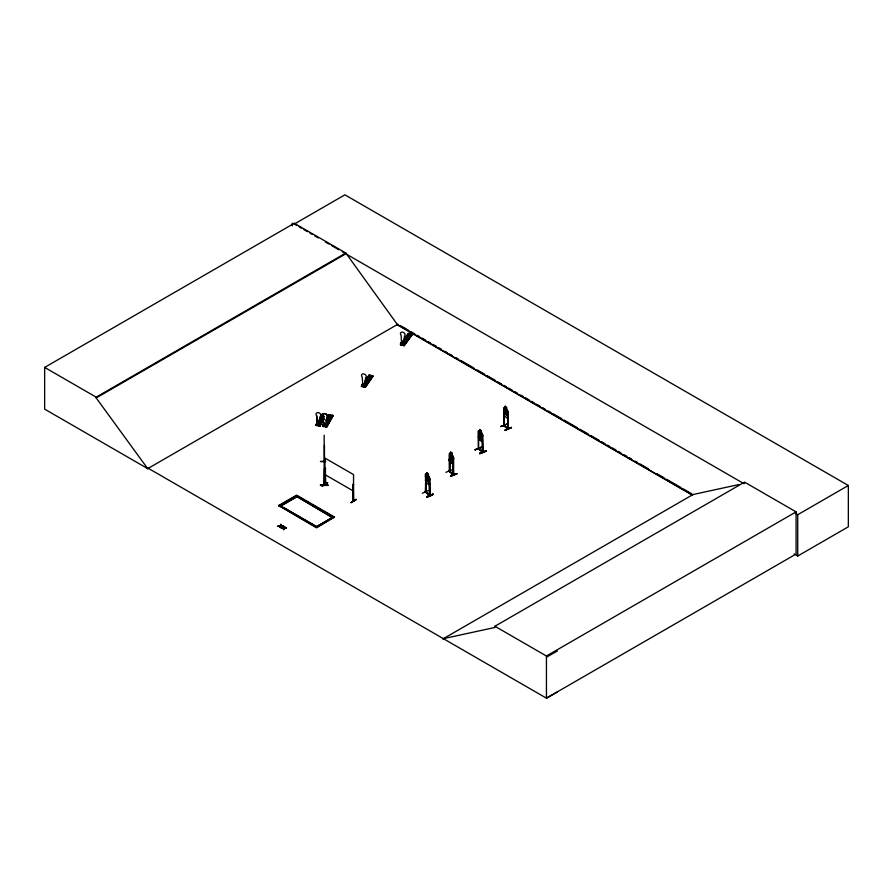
<?xml version="1.0" encoding="UTF-8"?>
<svg xmlns="http://www.w3.org/2000/svg" width="893" height="893" viewBox="0 0 893 893"><rect width="100%" height="100%" fill="white"/><g stroke="black" fill="none" stroke-linecap="round" stroke-linejoin="round"><path stroke-width="1.34" d="M403.859 344.028L404.406 336.103A2.534 1.898 36.6 0 0 404.406 333.178A2.534 1.898 36.6 0 0 401.113 332.363A2.534 1.898 36.6 0 0 401.113 335.288L401.593 343.37M365.058 385.687L365.55 377.839A2.534 1.92 34.6 0 0 365.55 374.915A2.534 1.92 34.6 0 0 362.223 374.156A2.534 1.92 34.6 0 0 362.223 377.069L362.77 385.062M319.56 424.421L320.107 416.473A2.534 1.965 29.3 0 0 320.107 413.548A2.534 1.965 29.3 0 0 316.714 412.912A2.534 1.965 29.3 0 0 316.714 415.837L317.205 423.885M326.202 425.459L326.749 417.5A2.534 1.965 29.3 0 0 326.749 414.575A2.534 1.965 29.3 0 0 323.344 413.939A2.534 1.965 29.3 0 0 323.299 416.953L323.791 425.001M401.883 343.303L402.687 342.466M402.33 342.577L402.151 343.559L402.899 342.767M363.205 384.727C364.255 384.057 363.261 385.53 363.663 384.124M317.64 423.74L318.377 422.925L318.142 423.662M324.293 424.711C325.487 423.974 324.192 425.235 325.007 423.963M324.862 424.945L324.36 424.621L325.186 424.365M451.188 457.071L452.584 456.368L451.679 457.964L452.617 461.145L451.389 458.154L450.608 459.482L450.15 459.114L451.088 457.462L450.184 454.403L451.367 457.227M452.941 464.237L449.648 461.447L449.146 459.091L449.581 461.48L452.941 464.237L453.432 462.619M482.588 439.97L482.075 441.667L478.715 438.909L478.347 436.498M507.604 418.415L508.095 416.797L507.537 418.449L504.177 415.68L503.741 413.303M327.508 419.308L327.854 420.045L329.015 419.732M500.694 426.642L506.722 423.985M422.322 493.237L428.316 490.558M317.93 423.985L318.544 423.226M317.729 423.583L318.042 422.981M402.051 343.314L402.531 342.443M363.518 384.436L363.239 385.129L363.797 384.649M280.156 527.261L280.703 525.921L282.992 525.631L280.703 526.267L280.156 527.607L279.732 527.015L280.156 527.607M283.639 529.616L284.7 526.613L283.728 527.685L283.639 529.616L284.7 526.613M280.246 525.676L277.924 526.323L280.168 526.301L280.793 524.358L281.217 524.95L280.793 524.358M280.793 524.693L280.246 526.022L277.924 526.323M283.204 529.37L284.264 526.368M279.732 527.361L280.168 525.966M280.782 525.977L281.217 524.604M367.023 379.905L367.737 379.302M367.079 379.983L368.53 380.251L367.961 379.469M322.261 486.038L327.597 482.912M453.008 473.96L453.733 474.752M450.574 454.091L449.603 453.287L453.51 457.138L453.499 474.897L453.064 458.009L453.677 458.254L453.064 458.009M453.677 474.172L453.019 474.496M453.677 474.752L449.358 471.225M478.257 448.799L482.588 452.282M482.8 451.601L478.76 448.71M507.671 428.194L507.637 428.807L507.871 412.131L508.307 429.02L503.708 424.934L504.433 425.224M508.262 428.975L503.764 425.615L508.095 429.098L508.05 411.327L504.21 407.588M324.873 484.631L325.119 468.01L325.666 484.843L324.94 484.642M353.092 500.94L353.248 484.252L353.606 501.196C351.574 499.7 355.258 500.739 353.193 500.75M353.795 500.482L353.003 500.281M402.017 342.979L402.509 343.358M316.714 415.837L317.16 423.974M317.696 423.159L316.345 425.414L316.792 422.891L317.071 423.807M317.763 421.931L315.876 425.336L317.45 422.992M317.417 422.869L315.955 425.347L320.04 426.084L323.846 419.308M319.348 419.61L322.485 413.95M318.946 420.916L322.295 414.062M319.125 420.949L322.998 414.196M319.348 420.849L323.188 413.972M317.83 423.617C318.734 422.501 317.16 424.008 320.118 424.376L320.397 423.561L320.397 424.644L316.792 423.963L316.792 422.891M318.232 423.249L317.863 423.851M323.299 416.953L323.344 416.864A2.534 1.965 29.3 0 1 323.344 413.939A2.534 1.965 29.3 0 1 326.704 414.665A2.534 1.965 29.3 0 1 326.704 417.589L326.749 417.5M316.144 424.041L316.423 424.945L319.471 425.514L323.846 416.819M319.013 425.771L323.936 416.852M320.018 426.095L319.761 424.711L322.898 419.007M319.471 425.514L323.143 419.174M320.129 424.867L323.802 418.37L320.196 417.69L323.802 418.583L319.716 425.905M319.951 426.084L323.757 419.308M323.288 426.508L322.786 425.068L323.433 423.918L323.065 425.983L326.112 426.553L329.216 420.112M323.065 425.983L323.712 423.974M322.82 426.285L324.405 422.958M326.827 418.728L330.443 419.397L326.827 418.728L326.191 419.866L329.796 420.759L326.191 420.09L329.126 414.653L332.732 415.334L326.358 426.932L325.722 426.821M326.961 418.46L329.126 414.653M322.585 426.374L324.684 422.769M323.054 426.463L324.885 423.059M326.146 420.804L329.16 414.999M326.391 420.849L329.83 414.999L326.291 422.076L330.097 415.301M326.615 420.759L330.064 415.312M324.851 424.398L323.523 426.407M325.141 424.566C322.027 423.237 325.99 429.276 325.197 424.465M330.499 417.868L331.749 415.591L332.542 415.758M325.688 426.687L332.029 415.401M328.937 415.089L333.022 415.825L326.659 427.122L327.039 424.599L326.76 425.403L323.712 424.834M325.956 426.988L331.995 415.513M332.732 415.334L326.391 426.821L322.496 426.352M326.626 427.133L333 415.837M362.346 386.546L361.632 385.173L362.402 384.046L362.681 384.972M362.402 384.046L362.402 385.129L365.929 385.932L365.661 384.794L364.88 386.781L361.911 386.089L362.681 384.113M363.15 384.046L361.375 386.457L362.871 384.236M365.17 380.943L369.222 375.015L372.749 375.83L365.192 387.182L364.288 387.115M364.634 381.958L369.222 375.015M363.339 384.347L361.888 386.569M364.857 382.148L369.267 375.361M364.556 383.22L369.635 375.573M364.634 383.231L369.189 376.623M362.926 386.211L362.859 384.503L364.009 384.649L362.926 384.403L362.926 386.211L363.931 386.557L364.009 384.649M364.791 383.41L368.675 377.895M364.21 387.104L372.068 375.875L372.794 376.165M364.511 387.026L372.068 375.875M372.348 376.176L364.735 387.216M372.749 375.83L364.902 387.261L364.88 385.921M400.7 344.854L400.432 343.459L401.526 342.421L400.455 344.676M410.557 335.545L403.647 345.111L400.7 344.385L401.526 342.421M400.979 343.649L402.587 341.45M404.216 339.284L408.514 333.424L412.008 334.283L404.138 345.714L412.198 334.797L411.059 334.495M402.821 341.383L408.514 333.424M408.782 333.96L403.044 341.572L409.474 334.116L401.136 344.843M403.279 341.639L409.195 333.803M403.569 341.572L408.748 333.96M403.647 345.111L410.255 335.589M403.268 345.357L411.327 334.317M404.239 344.441L410.802 335.723M403.647 344.251L403.692 345.613L412.008 334.283M403.915 345.502L412.041 334.618M402.419 342.789L402.23 343.079M320.877 418.449L321.938 417.969L322.384 418.873M425.336 492.155L425.894 474.038L425.414 474.484M426.039 491.809L425.325 491.518L425.827 491.887M425.604 479.653L425.827 492.489L425.994 479.976M453.733 474.183L449.458 471.236L449.257 453.677M367.079 379.782L368.697 379.882M406.148 338.146L407.264 337.721L407.588 338.637M503.73 424.912L503.708 425.537L503.808 407.822L505.282 408.38L505.237 406.237L504.5 412.287L506.554 415.602L507.269 414.564L506.666 407.42L505.17 406.27M449.67 453.264L449.625 471.705L449.358 470.622M478.324 431.14L479.775 431.498L479.039 431.721L479.039 435.516L481.093 438.82L481.807 433.987L481.204 430.638L479.708 429.488L479.753 431.632L479.708 429.488M329.126 414.865L329.83 414.999M316.658 425.481L317.082 425.57M318.857 425.883L319.281 425.972M327.608 419.375L328.937 419.308M328.881 420L328.937 419.141M372.481 376.21L373.028 376.333L365.416 387.372L361.352 386.435M411.785 334.708L408.514 333.636M368.53 380.072L367.358 380.172M325.119 468.01L325.61 468.289M325.588 484.162L324.885 484.006L325.487 484.352M322.306 486.116L327.642 482.655L322.306 485.77M353.74 484.531L353.07 484.363M351.072 502.636L356.441 499.578M351.116 502.703L356.374 499.243L351.072 502.379M148.372 468.345L147.792 468.691L44.65 409.139L44.65 367.414L294.288 223.283L345.825 253.032L397.363 324.516L692.432 494.878M294.288 223.283L294.288 224.054L344.91 194.83L848.35 485.491L848.35 526.792L797.728 556.015L794.111 553.917M44.65 367.414L96.187 397.162L345.825 253.032M557.366 691.941L546.438 698.17L148.305 468.312L147.713 468.646L96.187 397.932L345.825 253.802M147.713 468.646L397.943 324.181M278.705 505.471L296.588 495.146L334.451 517.002L316.557 527.841L278.705 505.471L316.557 527.328L334.451 517.002M278.705 505.985L296.588 495.66L309.558 503.15M296.443 496.954L279.755 506.588L297.637 496.262M316.714 526.546L332.207 517.605M442.794 639.008L693.024 494.532L739.125 484.508M443.374 638.662L494.912 627.455L494.912 626.261L744.55 482.131L796.087 511.879L796.087 554.04L546.438 698.17L546.438 656.009L796.087 511.879M744.55 483.325L743.969 483.671L342.231 251.726M795.339 513.33L797.728 514.714L848.35 485.491M546.438 657.215L557.366 650.986M406.259 338.034L407.766 338.28L406.148 338.347M425.604 475.522L425.827 492.489M429.276 495.369L429.511 478.693L429.957 495.582L425.715 491.451M429.913 479.016L429.299 478.782M425.827 492.065L429.979 494.956L429.31 494.755M432.971 494.063C420.424 498.194 430.158 497.714 432.938 494.008M426.798 496.865L432.982 494.331M426.999 497.055L433.183 494.51M504.177 409.362L504.221 425.916L503.775 409.039L504.389 409.273M506.666 409.452L507.525 410.233M508.028 411.372L508.028 429.098M508.262 412.454L507.659 412.22M478.726 430.716L482.633 434.567L482.633 452.327L482.41 440.863M478.28 431.073L478.302 448.844M478.536 432.167L478.681 449.134M481.137 432.692L482.064 433.462M504.221 425.481L507.95 428.071M504.177 425.883L504.389 416.149M482.41 451.836L482.41 435.36L482.867 452.215L478.492 448.654M482.8 435.684L482.198 435.438M478.715 438.909L482.142 441.644L482.521 434.578M505.125 430.002C524.425 421.887 492.021 436.208 511.309 427.457M505.137 430.292L511.343 427.78M450.619 452.171L452.07 453.209L452.025 455.274L452.93 456.033M449.581 455.151L449.581 471.671L449.793 460.576M452.07 453.209L450.574 452.059L450.619 454.202L449.905 454.291L449.905 458.087L451.958 461.391L452.673 460.353L452.07 455.24M453.432 457.16L453.454 474.853L449.168 471.415M475.031 449.759L481.483 447.092L475.054 449.726M426.798 472.832L428.294 473.982L428.897 477.342L428.182 482.175L426.128 478.86L426.865 472.81L428.249 474.016L428.294 476.014M425.369 474.417L425.794 482.265L429.232 484.988L429.723 483.37M482.812 451.579L482.153 451.322L482.209 452.014M482.153 451.501L478.972 448.621M479.664 453.22C498.919 445.897 466.604 458.522 486.093 451.211M485.904 451.032L479.697 453.544M486.071 451.155L479.876 453.722M429.153 476.806L429.745 495.671L429.678 477.9L425.816 474.071M425.369 479.865L425.872 482.231M445.897 472.319L452.126 469.785M449.625 471.281L453.019 474.071M456.959 473.781C444.647 479.887 452.941 472.687 456.959 473.792M450.563 476.114L456.769 473.603L450.541 475.824M322.239 418.795L320.922 418.65M327.753 419.275L328.769 419.23M407.431 338.559L406.248 338.458M328.691 419.9L327.854 419.866M323.712 426.597L324.929 424.443M325.063 484.508L325.588 484.765M282.992 525.631L280.782 525.631L280.703 526.267M277.924 525.977L282.992 525.966M284.264 527.651L286.474 527.975L284.186 528.276M283.65 528.31L281.407 527.986L286.474 527.975M281.407 527.986L283.728 527.685M281.407 528.332L283.728 528.031M284.186 527.93L286.474 527.64M429.466 495.18L429.466 494.577M453.231 474.406L453.276 457.93M325.119 483.928L325.487 484.955L325.432 468.401M353.248 500.783L353.248 484.252M324.427 445.239L324.505 461.804M320.498 461.38L325.554 461.357M320.498 461.625L325.554 461.592M324.416 468.2L324.159 485.167L324.159 435.192M320.498 485.412L328.088 485.357L320.498 485.424L320.498 484.832L328.088 485.39M320.498 485.178L328.088 485.133M402.442 343.381L402.576 342.666M323.813 415.982L321.413 415.535L323.813 416.194M323.177 417.131L320.766 416.674L323.177 417.344M317.406 423.327L318.555 423.427L318.5 425.336L317.406 425.135L317.461 423.226M369.222 375.227L372.749 376.042M401.638 342.812L402.71 343.068L402.776 344.787L402.776 342.979L401.716 342.711L401.638 344.62M401.526 343.28L404.462 344.006L404.741 343.213L404.741 344.285L401.247 343.425L401.247 342.354M400.432 344.531L404.194 345.703M353.539 501.196L353.55 474.607L324.94 458.087L324.94 484.709M294.288 224.054L296.688 225.438M299.088 226.822L301.488 228.206M303.877 229.59L307.471 231.667M309.871 233.051L312.271 234.435M314.671 235.819L318.265 237.895M325.454 242.048L329.048 244.124M331.448 245.508L338.637 249.649M400.354 325.565L408.782 330.432M411.193 331.828L414.81 333.915M417.21 335.299L419.621 336.694M422.032 338.079L425.648 340.166M428.06 341.561L430.459 342.957M432.871 344.341L436.487 346.428M438.898 347.824L441.298 349.208M444.915 351.295L447.326 352.69M449.737 354.075L452.137 355.47M455.754 357.557L458.165 358.941M460.576 360.337L473.826 367.983M477.431 370.07L484.665 374.245M487.065 375.629L495.503 380.496M497.903 381.891L501.52 383.979M503.931 385.363L506.342 386.758M508.753 388.154L512.359 390.23M514.77 391.625L517.181 393.02M520.786 395.097L523.198 396.492M525.609 397.887L529.225 399.975M531.636 401.359L534.036 402.754M536.447 404.138L540.064 406.226M542.475 407.621L544.875 409.005M548.492 411.093L550.903 412.488M553.314 413.872L561.742 418.739M564.153 420.134L577.403 427.78M579.803 429.176L588.241 434.043M590.641 435.427L599.08 440.305M601.48 441.689L605.097 443.776M607.508 445.172L609.919 446.556M612.33 447.951L615.936 450.039M618.347 451.423L620.758 452.818M624.363 454.905L626.774 456.29M629.185 457.685L631.597 459.069M635.213 461.156L637.613 462.552M640.024 463.936L648.452 468.814M656.891 473.681L664.113 477.844M666.524 479.24L680.979 487.578M683.379 488.973L691.818 493.84M396.57 324.405L692.611 495.325M324.94 474.607L353.55 491.128M311.947 504.523L320.286 509.345M322.674 510.718L334.451 517.516M331.169 516.824L296.588 496.352L332.363 517.516M494.912 626.261L546.438 656.009M284.376 508.05L316.557 526.636L280.793 505.985M426.039 491.976L429.466 494.755M425.403 492.188L429.7 495.626M481.483 447.438L475.277 449.96M427.088 473.48L427.937 474.864L427.088 474.161M425.347 476.349L429.656 479.865M452.907 456.077L453.387 457.149M797.728 514.714L797.728 556.015M506.945 424.22L500.739 426.385M452.003 453.231L451.958 455.296M426.91 472.922L426.91 474.953M365.661 384.794L365.661 385.653M333.402 516.913L315.519 527.238M327.039 424.599L327.039 425.671L323.433 425.001L323.433 423.918M292.268 223.127L292.268 225.862M96.187 397.162L96.187 397.932M481.762 438.508L480.523 435.583L479.742 436.911L479.262 436.454L480.211 434.891L479.318 431.832L480.501 434.657L481.249 433.429L481.718 433.797L480.802 435.382L481.762 438.508M507.224 415.29L505.985 412.365L505.226 413.649L504.735 413.314L505.672 411.662L504.779 408.603L505.963 411.439L506.711 410.211L507.179 410.579L506.264 412.164L507.224 415.29M320.877 418.281C321.424 420.514 323.612 417.254 320.967 418.337M322.116 416.518L318.946 422.166L322.206 416.518M332.084 416.473L328.479 415.803L332.084 416.473M331.66 417.243L328.055 416.562L331.66 417.243M331.013 418.382L327.407 417.712L331.013 418.382M323.154 419.509L319.549 418.839L323.154 419.509M371.979 376.946L368.452 376.132L371.979 376.946M371.466 377.694L367.938 376.879L371.466 377.694M370.695 378.811L367.168 377.996L370.695 378.811M370.003 379.804L366.476 378.989L370.003 379.804M369.233 380.92L365.706 380.117L369.233 380.92M411.182 335.388L407.699 334.529L411.182 335.388M410.635 336.125L407.152 335.266L410.635 336.125M409.82 337.241L406.326 336.371L409.82 337.241M409.083 338.224L405.589 337.353L409.083 338.224M408.257 339.329L404.775 338.458L408.257 339.329M506.309 407.61L505.449 406.907L506.309 408.291L506.309 407.61M506.554 410.177L505.215 409.083L505.215 412.879L506.554 413.972L506.554 410.177M480.847 430.839L479.988 430.125L480.847 431.509L480.847 430.839M481.093 433.406L479.753 432.301L479.753 436.097L481.093 437.202L481.093 433.406M451.724 453.41L450.865 452.706L451.724 454.079L451.724 453.41M451.958 455.977L450.619 454.872L450.619 458.667L451.958 459.772L451.958 455.977M428.182 476.75L426.843 475.656L426.843 479.452L428.182 480.546L428.182 476.75"/></g></svg>
